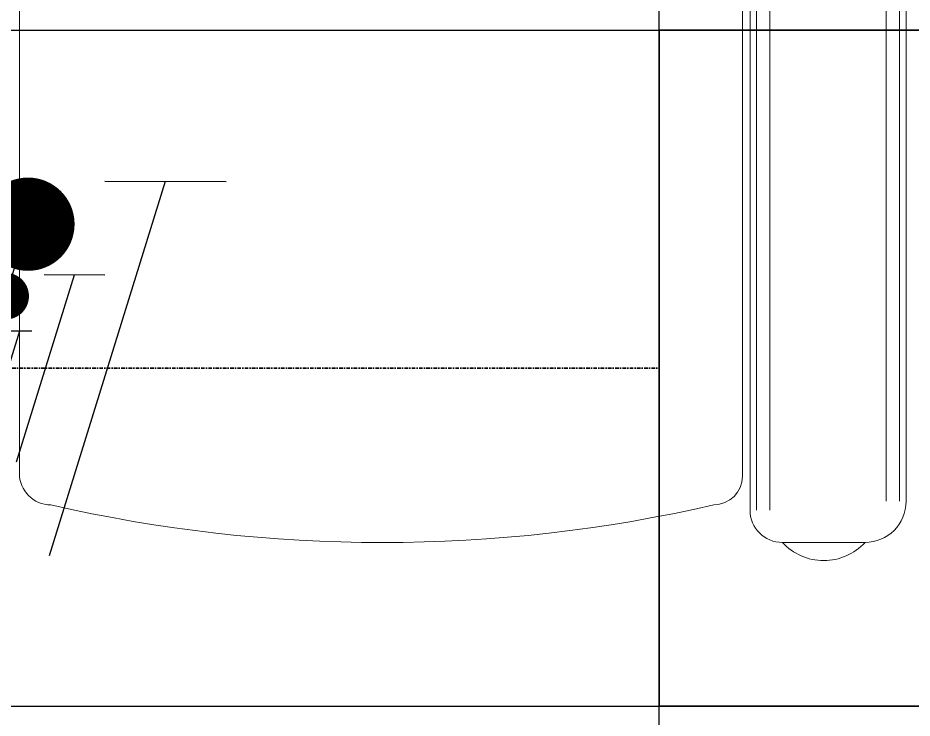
# Model space of a CAD drawing. Extents: x -12260 to 57327, y -29287 to 19916.
# Drawn here: x 10827 to 11621, y 2779 to 3401 of the extents above; entities that cross this region are included whole.
import ezdxf
from ezdxf.enums import TextEntityAlignment as Align

# ---------------------------------------------------------------- set-up
doc = ezdxf.new("R2010")
doc.units = 0
doc.header["$LTSCALE"] = 0.25
doc.linetypes.add('DASHDOT', pattern=[25.4, 12.7, -6.35, 0, -6.35])
doc.layers.add('01-First Floor$0$FALSE CEILING', color=251, linetype='Continuous')
doc.layers.add('01-First Floor$0$TME-NON MEDICAL FURNITURE', color=242, linetype='Continuous')
for name, color, linetype, lineweight in [('01-First Floor$0$LOADING', 253, 'Continuous', 5), ('E-LITE-CIRC-NUMB', 6, 'Continuous', 25), ('E-LITE-CLNG', 150, 'Continuous', 35), ('E-LITE-CLNG-CNDT', 6, 'DASHDOT', 35), ('E-LITE-CTRL', 6, 'Continuous', 25), ('E-LITE-IDEN', 6, 'Continuous', 25), ('E-POWR-WIRE', 6, 'Continuous', 25), ('E-POWR-WIRE @ 100', 6, 'Continuous', 25), ('E-POWR-WIRE @ 20', 6, 'Continuous', 25), ('E-POWR-WIRE @ 50', 6, 'Continuous', 25)]:
    doc.layers.add(name, color=color, linetype=linetype, lineweight=lineweight)
doc.styles.add('DC_SIMPLEX', font='SIMPLEX.shx', dxfattribs={"width": 0.7})

# ---------------------------------------------------------------- blocks, each defined once
blk = doc.blocks.new('01-First Floor$0$GF21008-P')
at = {"layer": '01-First Floor$0$LOADING'}
for p, q in [((0.02235, -0.20585), (0.02235, -0.73852)), ((0.67107, -0.77123), (0.67107, -0.21699)), ((0.67698, -0.77123), (0.67698, -0.21699)), ((0.6888, -0.77123), (0.6888, -0.21699)), ((0.79197, -0.76339), (0.79197, -0.21699)), ((0.80379, -0.76339), (0.80379, -0.21699)), ((0.8097, -0.76339), (0.8097, -0.21699)), ((0.66431, -0.74126), (0.66431, -0.23119)), ((0.69984, -0.8), (0.77309, -0.8))]:
    blk.add_line(p, q, dxfattribs=at)
for centre, radius, start, end in [((0.05042, -0.73852), 0.02807, 180, 270), ((0.63897, -0.74126), 0.02534, 270, 0), ((0.3447, 0.51055), 1.31061, 257.02456, 282.97544), ((0.77309, -0.76339), 0.03661, 270, 0), ((0.69984, -0.77123), 0.02877, 180, 270), ((0.73653, -0.7662), 0.04989, 222.64618, 317.35382)]:
    blk.add_arc(centre, radius, start, end, dxfattribs=at)
blk = doc.blocks.new('01-First Floor')
at = {"layer": '01-First Floor$0$FALSE CEILING', "linetype": 'Continuous'}
for p, q in [((11396.44, -810), (11396.44, 3760)), ((8396.44, 3390), (13106, 3390)), ((8396.44, 2790), (13106, 2790))]:
    blk.add_line(p, q, dxfattribs=at)
at = {"layer": '01-First Floor$0$TME-NON MEDICAL FURNITURE', "xscale": 1000, "yscale": 1000, "zscale": 1000}
blk.add_blockref('01-First Floor$0$GF21008-P', (10806.07, 3735.31, -0.1), dxfattribs=at)
blk = doc.blocks.new('*U25')
blk.add_lwpolyline([(-300, 300), (-300, -300), (300, -300), (300, 300)], close=True)
at = {"layer": 'E-LITE-CIRC-NUMB', "style": 'DC_SIMPLEX', "width": 0.7, "flags": 8}
blk.add_attdef('CIRCUIT', text='', height=200, rotation=0, dxfattribs=at).set_placement((-473.9, 300), align=Align.RIGHT)
at = {"layer": 'E-LITE-CTRL', "style": 'DC_SIMPLEX', "width": 0.7, "flags": 8}
blk.add_attdef('CONTROL', (1118.9, -935), '', height=200, rotation=360, dxfattribs=at)
at = {"layer": 'E-LITE-IDEN', "style": 'DC_SIMPLEX', "width": 0.7, "flags": 8}
blk.add_attdef('TYPE', (460.41, 457.65), '', height=200, rotation=360, dxfattribs=at)
blk = doc.blocks.new('*U40')
for p, q in [((-1.6174, -1.6578), (-0.5866, 1.6628)), ((-0.5866, 1.6628), (-1.3888, 1.0035)), ((-0.5154, -1.6603), (0.5154, 1.6603)), ((0.5866, -1.6628), (1.6174, 1.6578)), ((1.0779, 1.6591), (2.1569, 1.6566))]:
    blk.add_line(p, q)
at = {"const_width": 0.414}
blk.add_lwpolyline([(0.1896, 1.2779, 1), (0.6036, 1.277, 1)], format="xyb", close=True, dxfattribs=at)
blk = doc.blocks.new('*U796')
at = {"layer": 'E-POWR-WIRE @ 100', "xscale": 100, "yscale": 100, "zscale": 100}
blk.add_blockref('*U40', (10796.42, 3090.02), dxfattribs=at)
at = {"layer": 'E-POWR-WIRE @ 20', "xscale": 20, "yscale": 20, "zscale": 20}
blk.add_blockref('*U40', (10796.42, 3090.02), dxfattribs=at)
at = {"layer": 'E-POWR-WIRE @ 50', "xscale": 50, "yscale": 50, "zscale": 50}
blk.add_blockref('*U40', (10796.42, 3090.02), dxfattribs=at)

msp = doc.modelspace()

# ---------------------------------------------------------------- linework, layer by layer
at = {"layer": 'E-LITE-CLNG-CNDT'}
msp.add_lwpolyline([(10196.42, 3090.02), (11396.42, 3090.02)], dxfattribs=at)

# ---------------------------------------------------------------- block references
at = {"layer": 'E-LITE-CLNG', "xscale": -1}
msp.add_blockref('*U25', (11696.42, 3090.02), dxfattribs=at)
at = {"layer": 'E-LITE-CLNG-CNDT'}
msp.add_blockref('01-First Floor', (0, 0), dxfattribs=at)
at = {"layer": 'E-POWR-WIRE'}
msp.add_blockref('*U796', (0, 0), dxfattribs=at)

doc.saveas('drawing.dxf')
